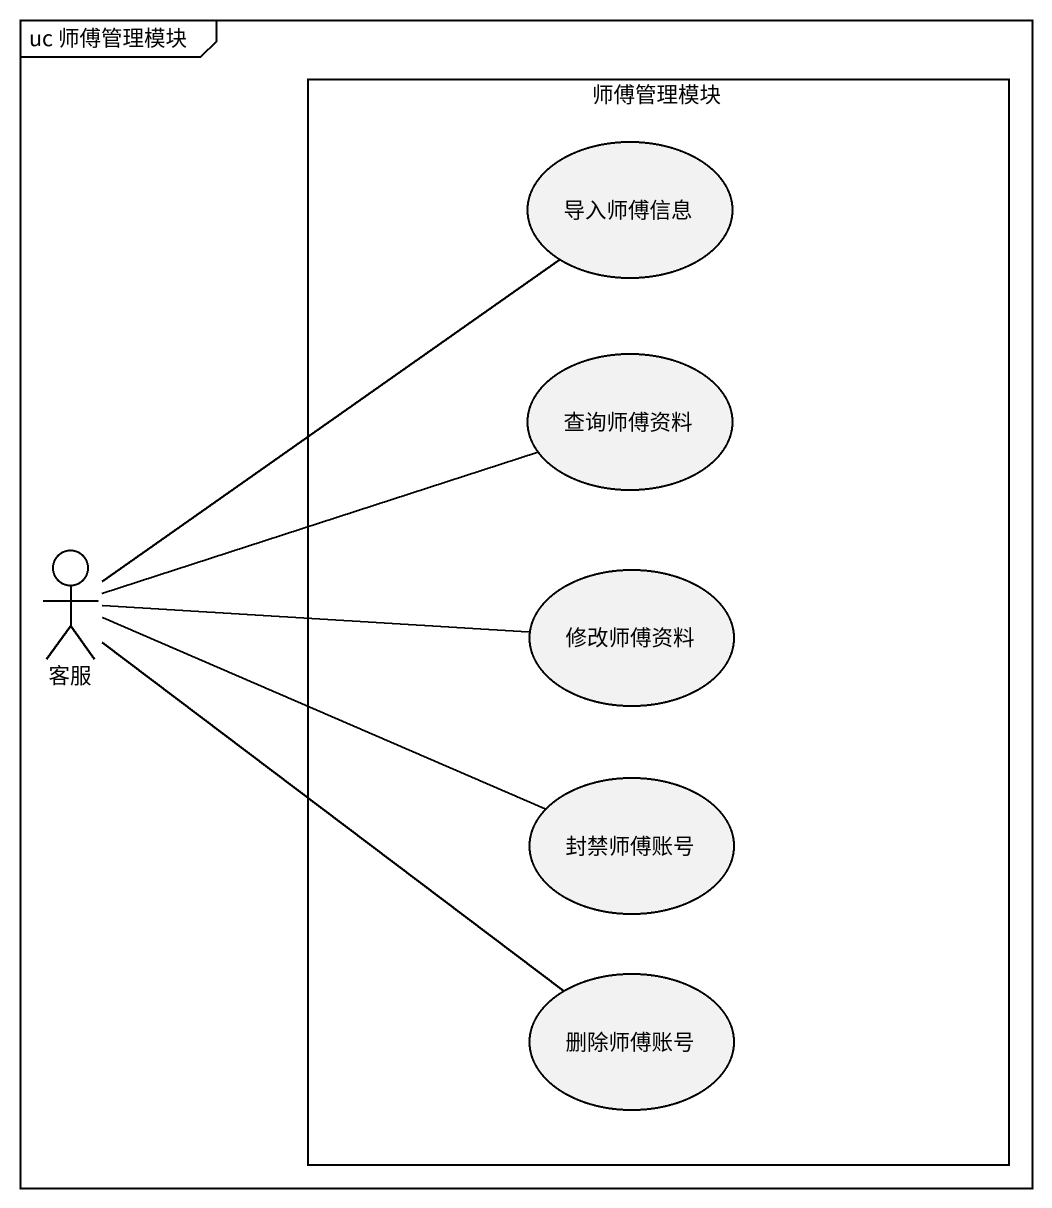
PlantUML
@startuml
mainframe uc 师傅管理模块
rectangle 师傅管理模块 {
  usecase 导入师傅信息
  usecase 查询师傅资料
  usecase 修改师傅资料
  usecase 封禁师傅账号
  usecase 删除师傅账号
}
actor 客服
客服 -up- 导入师傅信息
客服 -right- 查询师傅资料
客服 -right- 修改师傅资料
客服 -right- 封禁师傅账号
客服 -- 删除师傅账号
@enduml
